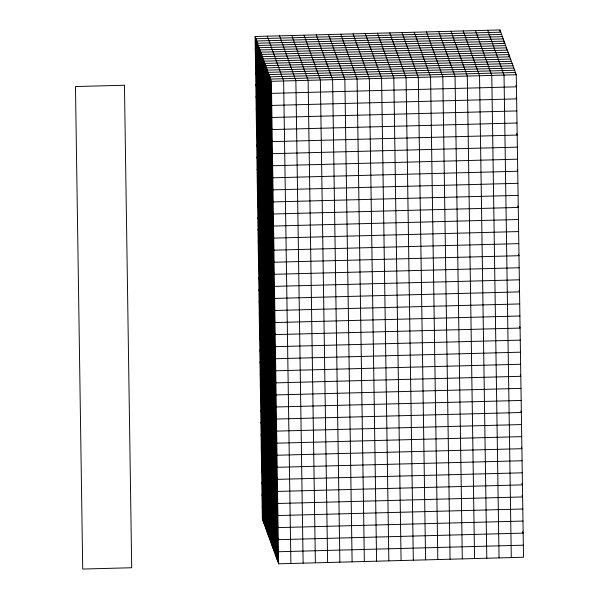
<?xml version="1.0" encoding="UTF-8"?>
<svg xmlns="http://www.w3.org/2000/svg" width="599" height="599" viewBox="0 0 599 599"><rect width="100%" height="100%" fill="white"/><g stroke="black" fill="none" stroke-linecap="round" stroke-linejoin="round"><path stroke-width="0.9" d="M255.077 36.509L499.97 29.95L516.278 74.755L523.526 557.25L278.64 563.809L262.332 519.004L255.077 36.509L271.384 81.307L278.64 563.809M500.786 32.189L255.893 38.748L263.148 521.242M501.603 34.428L256.709 40.987L263.964 523.481M502.419 36.674L257.525 43.225L264.78 525.727M503.227 38.913L258.341 45.464L265.589 527.966M504.86 43.39L259.966 49.949L267.221 532.444M505.676 45.629L260.782 52.188L268.038 534.682M507.308 50.114L262.414 56.665L269.67 539.167M508.124 52.353L263.231 58.904L270.486 541.406M509.756 56.83L264.863 63.389L272.118 545.884M510.565 59.069L265.679 65.628L272.927 548.122M511.381 61.308L266.495 67.867L273.743 550.361M512.197 63.554L267.304 70.105L274.559 552.607M513.014 65.793L268.12 72.344L275.375 554.846M513.83 68.031L268.936 74.59L276.191 557.085M514.646 70.27L269.752 76.829L277.008 559.324M271.384 81.307L516.278 74.755M516.817 110.942L271.931 117.494L255.623 72.696M517.004 123.005L272.111 129.556L255.803 84.759M517.364 147.129L272.47 153.681L256.162 108.883M517.543 159.192L272.65 165.743L256.35 120.946M517.91 183.316L273.017 189.868L256.709 145.07M518.09 195.379L273.196 201.93L256.889 157.133M518.449 219.504L273.563 226.055L257.256 181.257M518.637 231.566L273.743 238.117L257.435 193.32M518.816 243.628L273.923 250.18L257.615 205.382M519.176 267.753L274.282 274.305L257.982 229.507M519.355 279.815L274.469 286.367L258.162 241.569M519.722 303.94L274.829 310.492L258.521 265.694M519.902 316.002L275.008 322.554L258.701 277.756M520.269 340.127L275.375 346.679L259.067 301.881M520.449 352.19L275.555 358.741L259.247 313.943M520.628 364.252L275.735 370.803L259.427 326.006M520.988 388.377L276.102 394.928L259.794 350.13M521.175 400.439L276.281 406.991L259.973 362.193M521.534 424.564L276.641 431.115L260.333 386.318M521.714 436.626L276.828 443.178L260.52 398.38M522.081 460.751L277.187 467.302L260.879 422.505M522.261 472.813L277.367 479.365L261.059 434.567M522.807 509L277.914 515.552L261.606 470.754M522.987 521.063L278.093 527.614L261.785 482.816M523.346 545.187L278.46 551.739L262.152 506.941M515.911 85.32L516.458 86.818L271.564 93.369L255.256 48.571M516.098 97.382L516.638 98.88L271.744 105.431L255.444 60.634M487.728 30.279L504.029 75.077L511.284 557.579M516.638 133.57L517.184 135.067L272.29 141.619L255.983 96.821M475.479 30.609L491.786 75.407L499.042 557.901M517.184 169.757L517.723 171.254L272.837 177.806L256.529 133.008M463.237 30.931L479.544 75.736L486.792 558.231M517.723 205.944L518.27 207.441L273.376 213.993L257.076 169.195M450.987 31.26L467.295 76.066L474.55 558.56M438.745 31.59L455.053 76.387L462.308 558.889M518.449 254.193L518.996 255.691L274.102 262.242L257.795 217.444M426.503 31.919L442.811 76.717L450.059 559.219M518.996 290.38L519.543 291.878L274.649 298.429L258.341 253.632M414.253 32.241L430.561 77.046L437.817 559.541M519.543 326.567L520.082 328.065L275.196 334.616L258.888 289.819M402.011 32.571L418.319 77.376L425.575 559.87M520.269 374.817L520.808 376.314L275.914 382.866L259.614 338.068M389.769 32.9L406.077 77.705L413.325 560.2M520.808 411.004L521.355 412.501L276.461 419.053L260.153 374.255M377.52 33.23L393.828 78.027L401.083 560.529M521.355 447.191L521.894 448.688L277.008 455.24L260.7 410.442M365.278 33.559L381.585 78.357L388.841 560.851M521.901 483.378L522.44 484.876L277.547 491.427L261.246 446.629M522.081 495.44L522.62 496.938L277.734 503.489L261.426 458.692M353.036 33.881L369.343 78.686L376.591 561.181M522.62 531.627L523.167 533.125L278.273 539.677L261.965 494.879M340.786 34.21L357.094 79.016L364.349 561.51M328.544 34.54L344.852 79.338L352.107 561.84M316.302 34.869L332.61 79.667L339.858 562.169M304.052 35.191L320.36 79.996L327.616 562.491M291.81 35.521L308.118 80.326L315.373 562.82M279.568 35.85L295.876 80.655L303.124 563.15M267.319 36.18L283.627 80.977L290.882 563.479M515.492 74.366L515.462 72.509L270.568 79.068L277.824 561.562M508.963 56.448L508.94 54.591L264.047 61.15L271.302 543.645M506.522 49.724L506.492 47.868L261.598 54.427L268.854 536.921M504.073 43.008L504.044 41.151L259.157 47.71L266.405 530.205M499.97 29.95L500 31.807M124.45 85.245L75.474 86.555L82.722 569.05L131.705 567.74L124.45 85.245"/></g></svg>
